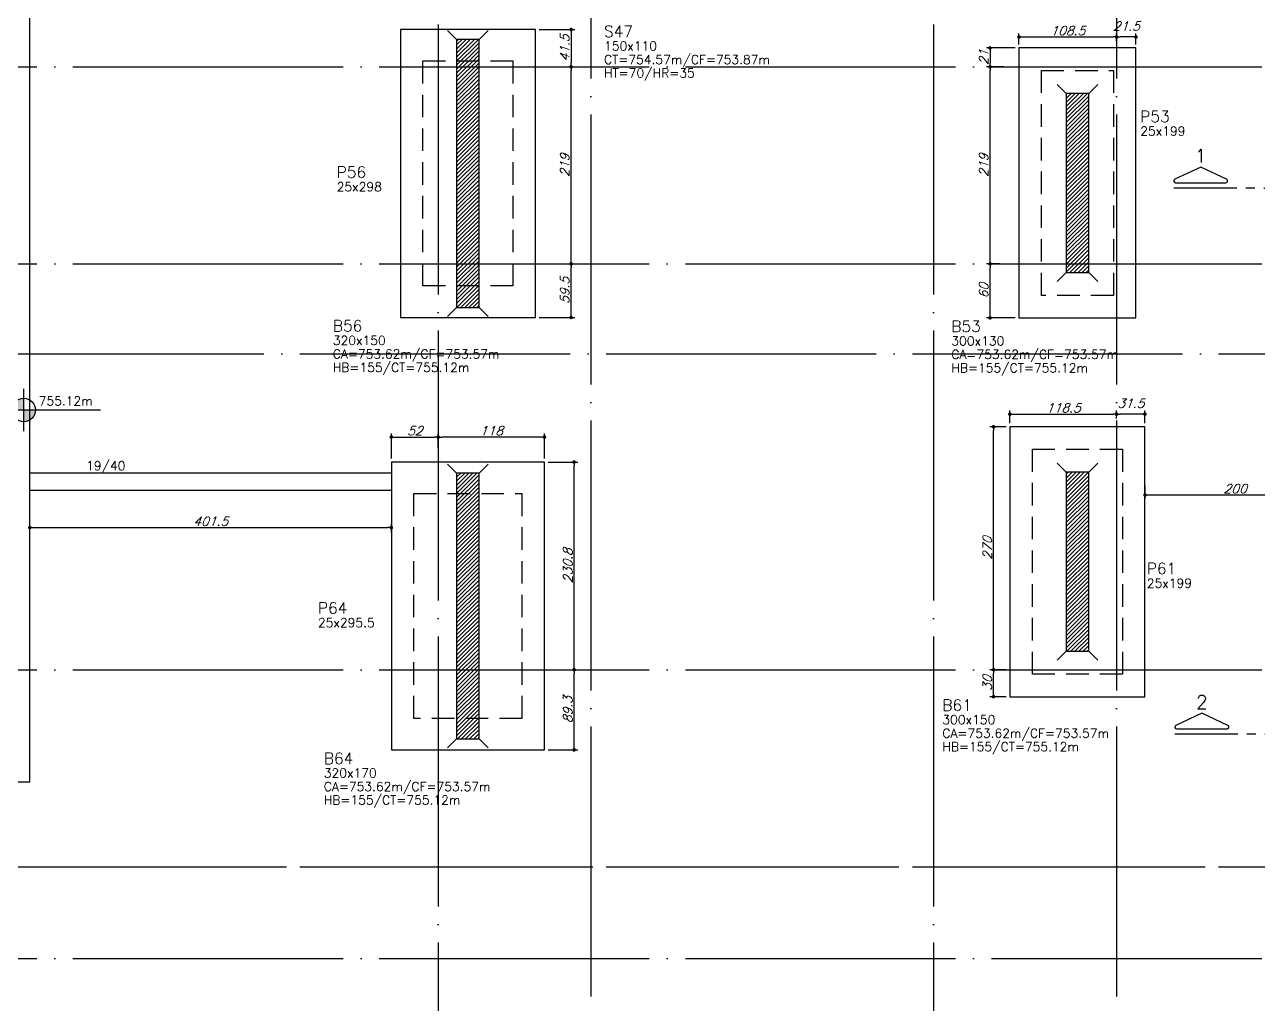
# Model space of a CAD drawing. Header units: millimetres. Extents: x -4137 to 5508, y -2380 to 3650.
# Drawn here: x -1719 to -349, y -168 to 921 of the extents above; entities that cross this region are included whole.
import ezdxf
from ezdxf.enums import TextEntityAlignment as Align

# ---------------------------------------------------------------- set-up
doc = ezdxf.new("R2010")
doc.units = ezdxf.units.MM
doc.header["$LTSCALE"] = 50
doc.linetypes.add('DASHED', pattern=[0.75, 0.5, -0.25])
doc.linetypes.add('EIXO', pattern=[6.8, 6, -0.4, 0, -0.4])
for name, color, linetype in [('F-BLOCOS', 3, 'Continuous'), ('F-BLOCOS-DIM', 2, 'Continuous'), ('F-BLOCOS-NOME', 3, 'Continuous'), ('F-CORTE-INDICAÇÃO', 4, 'Continuous'), ('F-COTAS', 106, 'Continuous'), ('F-EIXO', 12, 'EIXO'), ('F-ESTACAS-BARRETE', 2, 'Continuous'), ('F-NÍVEL-PLANTA', 2, 'Continuous'), ('F-PILARES-DIM', 172, 'Continuous'), ('F-PILARES-HACH', 174, 'Continuous'), ('F-PILARES-N', 170, 'Continuous'), ('F-PILARES-NASCE', 4, 'Continuous'), ('F-PILARES-NOME', 170, 'Continuous'), ('F-SAPATAS-DIM', 2, 'Continuous'), ('F-TEXTO', 6, 'Continuous'), ('F-VIGAS', 3, 'Continuous'), ('F-VIGAS-DIM', 2, 'Continuous')]:
    doc.layers.add(name, color=color, linetype=linetype)
doc.styles.add('CP-TEXT-INCL', font='simplex.shx', dxfattribs={"oblique": 20})
doc.styles.add('MCP', font='simplex.shx')
doc.styles.add('ROMANS', font='simplex.shx')
doc.dimstyles.new('CP-COTAS-50', dxfattribs={"dimscale": 0.8, "dimtxt": 12.5, "dimasz": 5, "dimexe": 5, "dimexo": 5, "dimgap": 2.5, "dimtad": 1, "dimdec": 1, "dimdsep": 46, "dimtxsty": 'CP-TEXT-INCL', "dimblk1": 'DOT', "dimblk2": 'DOT', "dimsah": 1, "dimcen": 9, "dimclrd": 256, "dimclre": 256, "dimclrt": 256, "dimadec": 0, "dimazin": 0, "dimtfac": 1, "dimtdec": 1, "dimtmove": 2, "dimatfit": 3, "dimldrblk": 'DOT', "dimfxl": 0, "dimtolj": 1, "dimarcsym": 0})

# ---------------------------------------------------------------- blocks, each defined once
blk = doc.blocks.new('*U4')
at = {"layer": 'F-EIXO'}
blk.add_line((0, 0), (7197, 0), dxfattribs=at)
at = {"layer": 'F-TEXTO', "style": 'ROMANS'}
blk.add_attdef('EIXO', text='', height=17.5, dxfattribs=at).set_placement((-28.2072, 0), align=Align.MIDDLE_CENTER)
blk = doc.blocks.new('*U5')
at = {"layer": 'F-EIXO'}
blk.add_line((0, 0), (7285, 0), dxfattribs=at)
at = {"layer": 'F-TEXTO', "style": 'ROMANS'}
blk.add_attdef('EIXO', text='', height=17.5, dxfattribs=at).set_placement((-28.2072, 0), align=Align.MIDDLE_CENTER)
blk = doc.blocks.new('*U27')
at = {"layer": 'F-EIXO'}
blk.add_line((0, 0), (0, -3127.9), dxfattribs=at)
at = {"layer": 'F-TEXTO', "style": 'ROMANS'}
blk.add_attdef('EIXO', text='', height=17.5, rotation=360, dxfattribs=at).set_placement((0, 28.2), align=Align.MIDDLE_CENTER)
blk = doc.blocks.new('*U30')
at = {"layer": 'F-EIXO'}
blk.add_line((0, 0), (0, -3027.9), dxfattribs=at)
at = {"layer": 'F-TEXTO', "style": 'ROMANS'}
blk.add_attdef('EIXO', text='', height=17.5, rotation=360, dxfattribs=at).set_placement((0, 28.2), align=Align.MIDDLE_CENTER)
blk = doc.blocks.new('*U33')
at = {"layer": 'F-EIXO'}
blk.add_line((0, 0), (0, -3127.9), dxfattribs=at)
at = {"layer": 'F-TEXTO', "style": 'ROMANS'}
blk.add_attdef('EIXO', text='', height=17.5, rotation=360, dxfattribs=at).set_placement((0, 28.2), align=Align.MIDDLE_CENTER)
blk = doc.blocks.new('A$C10EB3C7A')
at = {"layer": 'F-EIXO'}
blk.add_line((-3768.5, -15), (3491.1, -15), dxfattribs=at)
at = {"layer": 'F-EIXO', "linetype": 'Continuous'}
for name, p in [('*U33', (-1259.5, 1941.4)), ('*U27', (-709.5, 1941.4)), ('*U30', (-1090, 1841.4)), ('*U30', (-506, 1841.4)), ('*U4', (-3705.8, 874)), ('*U4', (-3705.8, 655)), ('*U5', (-3793.7, 555)), ('*U4', (-3705.8, 204)), ('*U5', (-3793.7, -15)), ('*U4', (-3705.8, -117))]:
    blk.add_blockref(name, p, dxfattribs=at)
blk = doc.blocks.new('*U10')
at = {"layer": 'F-CORTE-INDICAÇÃO'}
for p, q in [((-100, 0), (-170, 0)), ((-80, 0), (-90, 0)), ((-70, 0), (0, 0))]:
    blk.add_line(p, q, dxfattribs=at)
blk.add_lwpolyline([(-112, 6, 0.802585), (-111.2, 9.8), (-140, 23.3), (-168.8, 9.8, 0.802585), (-168, 6)], format="xyb", close=True, dxfattribs=at)
at = {"layer": 'F-CORTE-INDICAÇÃO', "style": 'ROMANS'}
blk.add_attdef('CORTE', text='', height=15, dxfattribs=at).set_placement((-140, 35.8), align=Align.MIDDLE_CENTER)
at = {"layer": 'F-CORTE-INDICAÇÃO', "color": 2, "style": 'ROMANS'}
blk.add_attdef('FOLHA', text='', height=12, dxfattribs=at).set_placement((-140, -10), align=Align.MIDDLE_CENTER)
blk = doc.blocks.new('_DOT')
at = {"color": 0, "linetype": 'ByBlock'}
blk.add_line((-0.5, 0), (-1, 0), dxfattribs=at)
at = {"color": 0, "linetype": 'ByBlock', "const_width": 0.5}
blk.add_lwpolyline([(-0.25, 0, 1), (0.25, 0, 1)], format="xyb", close=True, dxfattribs=at)
blk = doc.blocks.new('*D211')
at = {"layer": 'DEFPOINTS', "color": 0, "transparency": 16777216}
for p in [(-474.5, 412.3), (-274.5, 408.6), (-274.5, 398.2)]:
    blk.add_point(p, dxfattribs=at)
at = {"layer": 'F-COTAS', "lineweight": -2, "transparency": 16777216}
for p, q in [((-474.5, 408.3), (-474.5, 394.2)), ((-470.5, 398.2), (-278.5, 398.2)), ((-274.5, 404.6), (-274.5, 394.2))]:
    blk.add_line(p, q, dxfattribs=at)
at = {"layer": 'F-COTAS', "lineweight": -2, "transparency": 16777216, "xscale": 4, "yscale": 4, "zscale": 4, "rotation": 180}
blk.add_blockref('_DOT', (-474.5, 398.2), dxfattribs=at)
at = {"layer": 'F-COTAS', "lineweight": -2, "transparency": 16777216, "xscale": 4, "yscale": 4, "zscale": 4}
blk.add_blockref('_DOT', (-274.5, 398.2), dxfattribs=at)
at = {"layer": 'F-COTAS', "transparency": 16777216, "insert": (-374.5, 405.2), "char_height": 10, "attachment_point": 5, "style": 'CP-TEXT-INCL'}
blk.add_mtext('\\A1;200', dxfattribs=at)
blk = doc.blocks.new('*D306')
at = {"layer": 'DEFPOINTS', "color": 0, "transparency": 16777216}
for p in [(-1113.9, 204), (-1108.5, 204), (-1141.5, 114.8)]:
    blk.add_point(p, dxfattribs=at)
at = {"layer": 'F-COTAS', "lineweight": -2, "transparency": 16777216}
for p, q in [((-1109.9, 204), (-1104.5, 204)), ((-1108.5, 118.8), (-1108.5, 200)), ((-1137.5, 114.8), (-1104.5, 114.8))]:
    blk.add_line(p, q, dxfattribs=at)
at = {"layer": 'F-COTAS', "lineweight": -2, "transparency": 16777216, "xscale": 4, "yscale": 4, "zscale": 4}
for p, rotation in [((-1108.5, 204), 90), ((-1108.5, 114.8), 270)]:
    blk.add_blockref('_DOT', p, dxfattribs=dict(at, rotation=rotation))
at = {"layer": 'F-COTAS', "transparency": 16777216, "insert": (-1115.5, 159.4), "char_height": 10, "attachment_point": 5, "rotation": 90, "style": 'CP-TEXT-INCL'}
blk.add_mtext('\\A1;89.3', dxfattribs=at)
blk = doc.blocks.new('*D307')
at = {"layer": 'DEFPOINTS', "color": 0, "transparency": 16777216}
for p in [(-1141.5, 434.8), (-1108.5, 434.8), (-1129.4, 204)]:
    blk.add_point(p, dxfattribs=at)
at = {"layer": 'F-COTAS', "lineweight": -2, "transparency": 16777216}
for p, q in [((-1137.5, 434.8), (-1104.5, 434.8)), ((-1108.5, 208), (-1108.5, 430.8)), ((-1125.4, 204), (-1104.5, 204))]:
    blk.add_line(p, q, dxfattribs=at)
at = {"layer": 'F-COTAS', "lineweight": -2, "transparency": 16777216, "xscale": 4, "yscale": 4, "zscale": 4}
for p, rotation in [((-1108.5, 434.8), 90), ((-1108.5, 204), 270)]:
    blk.add_blockref('_DOT', p, dxfattribs=dict(at, rotation=rotation))
at = {"layer": 'F-COTAS', "transparency": 16777216, "insert": (-1115.5, 319.4), "char_height": 10, "attachment_point": 5, "rotation": 90, "style": 'CP-TEXT-INCL'}
blk.add_mtext('\\A1;230.8', dxfattribs=at)
blk = doc.blocks.new('*D308')
at = {"layer": 'DEFPOINTS', "color": 0, "transparency": 16777216}
for p in [(-1259.5, 462.5), (-1259.5, 459.8), (-1311.5, 434.8)]:
    blk.add_point(p, dxfattribs=at)
at = {"layer": 'F-COTAS', "lineweight": -2, "transparency": 16777216}
for p, q in [((-1311.5, 438.8), (-1311.5, 466.5)), ((-1259.5, 463.8), (-1259.5, 466.5)), ((-1307.5, 462.5), (-1263.5, 462.5))]:
    blk.add_line(p, q, dxfattribs=at)
at = {"layer": 'F-COTAS', "lineweight": -2, "transparency": 16777216, "xscale": 4, "yscale": 4, "zscale": 4, "rotation": 180}
blk.add_blockref('_DOT', (-1311.5, 462.5), dxfattribs=at)
at = {"layer": 'F-COTAS', "lineweight": -2, "transparency": 16777216, "xscale": 4, "yscale": 4, "zscale": 4}
blk.add_blockref('_DOT', (-1259.5, 462.5), dxfattribs=at)
at = {"layer": 'F-COTAS', "transparency": 16777216, "insert": (-1285.5, 469.5), "char_height": 10, "attachment_point": 5, "style": 'CP-TEXT-INCL'}
blk.add_mtext('\\A1;52', dxfattribs=at)
blk = doc.blocks.new('*D309')
at = {"layer": 'DEFPOINTS', "color": 0, "transparency": 16777216}
for p in [(-1259.5, 462.5), (-1259.5, 446.4), (-1141.5, 434.8)]:
    blk.add_point(p, dxfattribs=at)
at = {"layer": 'F-COTAS', "lineweight": -2, "transparency": 16777216}
for p, q in [((-1259.5, 450.4), (-1259.5, 466.5)), ((-1141.5, 438.8), (-1141.5, 466.5)), ((-1145.5, 462.5), (-1255.5, 462.5))]:
    blk.add_line(p, q, dxfattribs=at)
at = {"layer": 'F-COTAS', "lineweight": -2, "transparency": 16777216, "xscale": 4, "yscale": 4, "zscale": 4, "rotation": 180}
blk.add_blockref('_DOT', (-1259.5, 462.5), dxfattribs=at)
at = {"layer": 'F-COTAS', "lineweight": -2, "transparency": 16777216, "xscale": 4, "yscale": 4, "zscale": 4}
blk.add_blockref('_DOT', (-1141.5, 462.5), dxfattribs=at)
at = {"layer": 'F-COTAS', "transparency": 16777216, "insert": (-1200.5, 469.5), "char_height": 10, "attachment_point": 5, "style": 'CP-TEXT-INCL'}
blk.add_mtext('\\A1;118', dxfattribs=at)
blk = doc.blocks.new('*D310')
at = {"layer": 'DEFPOINTS', "color": 0, "transparency": 16777216}
for p in [(-642.7, 204), (-641.3, 204), (-624.5, 174)]:
    blk.add_point(p, dxfattribs=at)
at = {"layer": 'F-COTAS', "lineweight": -2, "transparency": 16777216}
for p, q in [((-645.3, 204), (-646.7, 204)), ((-642.7, 178), (-642.7, 200)), ((-628.5, 174), (-646.7, 174))]:
    blk.add_line(p, q, dxfattribs=at)
at = {"layer": 'F-COTAS', "lineweight": -2, "transparency": 16777216, "xscale": 4, "yscale": 4, "zscale": 4}
for p, rotation in [((-642.7, 204), 90), ((-642.7, 174), 270)]:
    blk.add_blockref('_DOT', p, dxfattribs=dict(at, rotation=rotation))
at = {"layer": 'F-COTAS', "transparency": 16777216, "insert": (-649.7, 189), "char_height": 10, "attachment_point": 5, "rotation": 90, "style": 'CP-TEXT-INCL'}
blk.add_mtext('\\A1;30', dxfattribs=at)
blk = doc.blocks.new('*D311')
at = {"layer": 'DEFPOINTS', "color": 0, "transparency": 16777216}
for p in [(-642.7, 474), (-624.5, 474), (-624.5, 204)]:
    blk.add_point(p, dxfattribs=at)
at = {"layer": 'F-COTAS', "lineweight": -2, "transparency": 16777216}
for p, q in [((-628.5, 474), (-646.7, 474)), ((-642.7, 208), (-642.7, 470)), ((-628.5, 204), (-646.7, 204))]:
    blk.add_line(p, q, dxfattribs=at)
at = {"layer": 'F-COTAS', "lineweight": -2, "transparency": 16777216, "xscale": 4, "yscale": 4, "zscale": 4}
for p, rotation in [((-642.7, 474), 90), ((-642.7, 204), 270)]:
    blk.add_blockref('_DOT', p, dxfattribs=dict(at, rotation=rotation))
at = {"layer": 'F-COTAS', "transparency": 16777216, "insert": (-649.7, 339), "char_height": 10, "attachment_point": 5, "rotation": 90, "style": 'CP-TEXT-INCL'}
blk.add_mtext('\\A1;270', dxfattribs=at)
blk = doc.blocks.new('*D312')
at = {"layer": 'DEFPOINTS', "color": 0, "transparency": 16777216}
for p in [(-506, 488), (-506, 483.3), (-624.5, 474)]:
    blk.add_point(p, dxfattribs=at)
at = {"layer": 'F-COTAS', "lineweight": -2, "transparency": 16777216}
for p, q in [((-624.5, 478), (-624.5, 492)), ((-620.5, 488), (-510, 488)), ((-506, 487.3), (-506, 492))]:
    blk.add_line(p, q, dxfattribs=at)
at = {"layer": 'F-COTAS', "lineweight": -2, "transparency": 16777216, "xscale": 4, "yscale": 4, "zscale": 4, "rotation": 180}
blk.add_blockref('_DOT', (-624.5, 488), dxfattribs=at)
at = {"layer": 'F-COTAS', "lineweight": -2, "transparency": 16777216, "xscale": 4, "yscale": 4, "zscale": 4}
blk.add_blockref('_DOT', (-506, 488), dxfattribs=at)
at = {"layer": 'F-COTAS', "transparency": 16777216, "insert": (-565.3, 495), "char_height": 10, "attachment_point": 5, "style": 'CP-TEXT-INCL'}
blk.add_mtext('\\A1;118.5', dxfattribs=at)
blk = doc.blocks.new('*D313')
at = {"layer": 'DEFPOINTS', "color": 0, "transparency": 16777216}
for p in [(-506, 488), (-506, 479.1), (-474.5, 474)]:
    blk.add_point(p, dxfattribs=at)
at = {"layer": 'F-COTAS', "lineweight": -2, "transparency": 16777216}
for p, q in [((-506, 483.1), (-506, 492)), ((-478.5, 488), (-502, 488)), ((-474.5, 478), (-474.5, 492))]:
    blk.add_line(p, q, dxfattribs=at)
at = {"layer": 'F-COTAS', "lineweight": -2, "transparency": 16777216, "xscale": 4, "yscale": 4, "zscale": 4, "rotation": 180}
blk.add_blockref('_DOT', (-506, 488), dxfattribs=at)
at = {"layer": 'F-COTAS', "lineweight": -2, "transparency": 16777216, "xscale": 4, "yscale": 4, "zscale": 4}
blk.add_blockref('_DOT', (-474.5, 488), dxfattribs=at)
at = {"layer": 'F-COTAS', "transparency": 16777216, "insert": (-490.3, 500), "char_height": 10, "attachment_point": 5, "style": 'CP-TEXT-INCL'}
blk.add_mtext('\\A1;31.5', dxfattribs=at)
blk = doc.blocks.new('*D314')
at = {"layer": 'DEFPOINTS', "color": 0, "transparency": 16777216}
for p in [(-646.6, 655), (-632.5, 655), (-614.5, 595)]:
    blk.add_point(p, dxfattribs=at)
at = {"layer": 'F-COTAS', "lineweight": -2, "transparency": 16777216}
for p, q in [((-636.5, 655), (-650.6, 655)), ((-646.6, 599), (-646.6, 651)), ((-618.5, 595), (-650.6, 595))]:
    blk.add_line(p, q, dxfattribs=at)
at = {"layer": 'F-COTAS', "lineweight": -2, "transparency": 16777216, "xscale": 4, "yscale": 4, "zscale": 4}
for p, rotation in [((-646.6, 655), 90), ((-646.6, 595), 270)]:
    blk.add_blockref('_DOT', p, dxfattribs=dict(at, rotation=rotation))
at = {"layer": 'F-COTAS', "transparency": 16777216, "insert": (-653.6, 625), "char_height": 10, "attachment_point": 5, "rotation": 90, "style": 'CP-TEXT-INCL'}
blk.add_mtext('\\A1;60', dxfattribs=at)
blk = doc.blocks.new('*D315')
at = {"layer": 'DEFPOINTS', "color": 0, "transparency": 16777216}
for p in [(-646.6, 874), (-632.1, 874), (-632.1, 655)]:
    blk.add_point(p, dxfattribs=at)
at = {"layer": 'F-COTAS', "lineweight": -2, "transparency": 16777216}
for p, q in [((-636.1, 874), (-650.6, 874)), ((-646.6, 659), (-646.6, 870)), ((-636.1, 655), (-650.6, 655))]:
    blk.add_line(p, q, dxfattribs=at)
at = {"layer": 'F-COTAS', "lineweight": -2, "transparency": 16777216, "xscale": 4, "yscale": 4, "zscale": 4}
for p, rotation in [((-646.6, 874), 90), ((-646.6, 655), 270)]:
    blk.add_blockref('_DOT', p, dxfattribs=dict(at, rotation=rotation))
at = {"layer": 'F-COTAS', "transparency": 16777216, "insert": (-653.6, 764.5), "char_height": 10, "attachment_point": 5, "rotation": 90, "style": 'CP-TEXT-INCL'}
blk.add_mtext('\\A1;219', dxfattribs=at)
blk = doc.blocks.new('*D316')
at = {"layer": 'DEFPOINTS', "color": 0, "transparency": 16777216}
for p in [(-614.5, 895), (-646.6, 874), (-627.2, 874)]:
    blk.add_point(p, dxfattribs=at)
at = {"layer": 'F-COTAS', "lineweight": -2, "transparency": 16777216}
for p, q in [((-618.5, 895), (-650.6, 895)), ((-646.6, 891), (-646.6, 878)), ((-631.2, 874), (-650.6, 874))]:
    blk.add_line(p, q, dxfattribs=at)
at = {"layer": 'F-COTAS', "lineweight": -2, "transparency": 16777216, "xscale": 4, "yscale": 4, "zscale": 4}
for p, rotation in [((-646.6, 895), 90), ((-646.6, 874), 270)]:
    blk.add_blockref('_DOT', p, dxfattribs=dict(at, rotation=rotation))
at = {"layer": 'F-COTAS', "transparency": 16777216, "insert": (-653.6, 884.5), "char_height": 10, "attachment_point": 5, "rotation": 90, "style": 'CP-TEXT-INCL'}
blk.add_mtext('\\A1;21', dxfattribs=at)
blk = doc.blocks.new('*D317')
at = {"layer": 'DEFPOINTS', "color": 0, "transparency": 16777216}
for p in [(-506, 907.2), (-614.5, 895), (-506, 903.1)]:
    blk.add_point(p, dxfattribs=at)
at = {"layer": 'F-COTAS', "lineweight": -2, "transparency": 16777216}
for p, q in [((-614.5, 899), (-614.5, 911.2)), ((-610.5, 907.2), (-510, 907.2)), ((-506, 907.1), (-506, 911.2))]:
    blk.add_line(p, q, dxfattribs=at)
at = {"layer": 'F-COTAS', "lineweight": -2, "transparency": 16777216, "xscale": 4, "yscale": 4, "zscale": 4, "rotation": 180}
blk.add_blockref('_DOT', (-614.5, 907.2), dxfattribs=at)
at = {"layer": 'F-COTAS', "lineweight": -2, "transparency": 16777216, "xscale": 4, "yscale": 4, "zscale": 4}
blk.add_blockref('_DOT', (-506, 907.2), dxfattribs=at)
at = {"layer": 'F-COTAS', "transparency": 16777216, "insert": (-560.3, 914.2), "char_height": 10, "attachment_point": 5, "style": 'CP-TEXT-INCL'}
blk.add_mtext('\\A1;108.5', dxfattribs=at)
blk = doc.blocks.new('*D318')
at = {"layer": 'DEFPOINTS', "color": 0, "transparency": 16777216}
for p in [(-506, 907.2), (-506, 898.3), (-484.5, 895)]:
    blk.add_point(p, dxfattribs=at)
at = {"layer": 'F-COTAS', "lineweight": -2, "transparency": 16777216}
for p, q in [((-506, 902.3), (-506, 911.2)), ((-488.5, 907.2), (-502, 907.2)), ((-484.5, 899), (-484.5, 911.2))]:
    blk.add_line(p, q, dxfattribs=at)
at = {"layer": 'F-COTAS', "lineweight": -2, "transparency": 16777216, "xscale": 4, "yscale": 4, "zscale": 4, "rotation": 180}
blk.add_blockref('_DOT', (-506, 907.2), dxfattribs=at)
at = {"layer": 'F-COTAS', "lineweight": -2, "transparency": 16777216, "xscale": 4, "yscale": 4, "zscale": 4}
blk.add_blockref('_DOT', (-484.5, 907.2), dxfattribs=at)
at = {"layer": 'F-COTAS', "transparency": 16777216, "insert": (-495.3, 919.2), "char_height": 10, "attachment_point": 5, "style": 'CP-TEXT-INCL'}
blk.add_mtext('\\A1;21.5', dxfattribs=at)
blk = doc.blocks.new('*D319')
at = {"layer": 'DEFPOINTS', "color": 0, "transparency": 16777216}
for p in [(-1137.1, 655), (-1111.9, 655), (-1151.5, 595.5)]:
    blk.add_point(p, dxfattribs=at)
at = {"layer": 'F-COTAS', "lineweight": -2, "transparency": 16777216}
for p, q in [((-1133.1, 655), (-1107.9, 655)), ((-1111.9, 599.5), (-1111.9, 651)), ((-1147.5, 595.5), (-1107.9, 595.5))]:
    blk.add_line(p, q, dxfattribs=at)
at = {"layer": 'F-COTAS', "lineweight": -2, "transparency": 16777216, "xscale": 4, "yscale": 4, "zscale": 4}
for p, rotation in [((-1111.9, 655), 90), ((-1111.9, 595.5), 270)]:
    blk.add_blockref('_DOT', p, dxfattribs=dict(at, rotation=rotation))
at = {"layer": 'F-COTAS', "transparency": 16777216, "insert": (-1118.9, 625.3), "char_height": 10, "attachment_point": 5, "rotation": 90, "style": 'CP-TEXT-INCL'}
blk.add_mtext('\\A1;59.5', dxfattribs=at)
blk = doc.blocks.new('*D320')
at = {"layer": 'DEFPOINTS', "color": 0, "transparency": 16777216}
for p in [(-1142.7, 874), (-1111.9, 874), (-1142.7, 655)]:
    blk.add_point(p, dxfattribs=at)
at = {"layer": 'F-COTAS', "lineweight": -2, "transparency": 16777216}
for p, q in [((-1138.7, 874), (-1107.9, 874)), ((-1111.9, 659), (-1111.9, 870)), ((-1138.7, 655), (-1107.9, 655))]:
    blk.add_line(p, q, dxfattribs=at)
at = {"layer": 'F-COTAS', "lineweight": -2, "transparency": 16777216, "xscale": 4, "yscale": 4, "zscale": 4}
for p, rotation in [((-1111.9, 874), 90), ((-1111.9, 655), 270)]:
    blk.add_blockref('_DOT', p, dxfattribs=dict(at, rotation=rotation))
at = {"layer": 'F-COTAS', "transparency": 16777216, "insert": (-1118.9, 764.5), "char_height": 10, "attachment_point": 5, "rotation": 90, "style": 'CP-TEXT-INCL'}
blk.add_mtext('\\A1;219', dxfattribs=at)
blk = doc.blocks.new('*D321')
at = {"layer": 'DEFPOINTS', "color": 0, "transparency": 16777216}
for p in [(-1151.5, 915.5), (-1141.5, 874), (-1111.9, 874)]:
    blk.add_point(p, dxfattribs=at)
at = {"layer": 'F-COTAS', "lineweight": -2, "transparency": 16777216}
for p, q in [((-1147.5, 915.5), (-1107.9, 915.5)), ((-1111.9, 911.5), (-1111.9, 878)), ((-1137.5, 874), (-1107.9, 874))]:
    blk.add_line(p, q, dxfattribs=at)
at = {"layer": 'F-COTAS', "lineweight": -2, "transparency": 16777216, "xscale": 4, "yscale": 4, "zscale": 4}
for p, rotation in [((-1111.9, 915.5), 90), ((-1111.9, 874), 270)]:
    blk.add_blockref('_DOT', p, dxfattribs=dict(at, rotation=rotation))
at = {"layer": 'F-COTAS', "transparency": 16777216, "insert": (-1118.9, 894.8), "char_height": 10, "attachment_point": 5, "rotation": 90, "style": 'CP-TEXT-INCL'}
blk.add_mtext('\\A1;41.5', dxfattribs=at)
blk = doc.blocks.new('*D361')
at = {"layer": 'DEFPOINTS', "color": 0, "transparency": 16777216}
for p in [(-1311.5, 361.9), (-1713, 352.6), (-1311.5, 352.6)]:
    blk.add_point(p, dxfattribs=at)
at = {"layer": 'F-COTAS', "lineweight": -2, "transparency": 16777216}
for p, q in [((-1713, 356.6), (-1713, 365.9)), ((-1709, 361.9), (-1315.5, 361.9)), ((-1311.5, 356.6), (-1311.5, 365.9))]:
    blk.add_line(p, q, dxfattribs=at)
at = {"layer": 'F-COTAS', "lineweight": -2, "transparency": 16777216, "xscale": 4, "yscale": 4, "zscale": 4, "rotation": 180}
blk.add_blockref('_DOT', (-1713, 361.9), dxfattribs=at)
at = {"layer": 'F-COTAS', "lineweight": -2, "transparency": 16777216, "xscale": 4, "yscale": 4, "zscale": 4}
blk.add_blockref('_DOT', (-1311.5, 361.9), dxfattribs=at)
at = {"layer": 'F-COTAS', "transparency": 16777216, "insert": (-1512.2, 368.9), "char_height": 10, "attachment_point": 5, "style": 'CP-TEXT-INCL'}
blk.add_mtext('\\A1;401.5', dxfattribs=at)
blk = doc.blocks.new('Nível - Planta')
at = {"layer": 'F-NÍVEL-PLANTA'}
h = blk.add_hatch(color=71, dxfattribs=at)
h.paths.add_polyline_path([(0, 0), (0, 0.26, 0.414214), (-0.26, 0)])
h.paths.add_polyline_path([(0.26, 0), (0, 0), (0, -0.26, 0.414214)])
for p, q in [((0, -0.469), (0, 0.469)), ((-0.469, 0), (1.704, 0))]:
    blk.add_line(p, q, dxfattribs=at)
blk.add_circle((0, 0), 0.26, dxfattribs=at)
at = {"layer": 'F-TEXTO', "color": 3, "style": 'MCP'}
blk.add_attdef('NÍVEL', (0.333, 0.102), '', height=0.2, dxfattribs=at)

msp = doc.modelspace()

# ---------------------------------------------------------------- hatches: boundary and pattern name
at = {"layer": 'F-PILARES-HACH', "linetype": 'Continuous'}
h = msp.add_hatch(dxfattribs=at)
h.set_pattern_fill('ANSI31', color=256, style=0)
h.paths.add_polyline_path([(-1239, 606.5), (-1214, 606.5), (-1214, 904.5), (-1239, 904.5)], flags=16)
h = msp.add_hatch(dxfattribs=at)
h.set_pattern_fill('ANSI31', color=256, style=0)
h.paths.add_polyline_path([(-562, 645.5), (-537, 645.5), (-537, 844.5), (-562, 844.5)], flags=16)
h = msp.add_hatch(dxfattribs=at)
h.set_pattern_fill('ANSI31', color=256, style=0)
h.paths.add_polyline_path([(-1239, 127), (-1214, 127), (-1214, 422.5), (-1239, 422.5)], flags=16)
h = msp.add_hatch(dxfattribs=at)
h.set_pattern_fill('ANSI31', color=256, style=0)
h.paths.add_polyline_path([(-562, 224.5), (-537, 224.5), (-537, 423.5), (-562, 423.5)], flags=16)

# ---------------------------------------------------------------- linework, layer by layer
at = {"layer": 'F-BLOCOS', "linetype": 'Continuous'}
for points in [[(-1151.5, 595.5), (-1151.5, 915.5), (-1301.5, 915.5), (-1301.5, 595.5), (-1151.5, 595.5)], [(-484.5, 595), (-484.5, 895), (-614.5, 895), (-614.5, 595), (-484.5, 595)], [(-474.5, 174), (-474.5, 474), (-624.5, 474), (-624.5, 174), (-474.5, 174)], [(-1141.5, 114.75), (-1141.5, 434.75), (-1311.5, 434.75), (-1311.5, 114.75), (-1141.5, 114.75)]]:
    msp.add_lwpolyline(points, dxfattribs=at)
at = {"layer": 'F-ESTACAS-BARRETE', "linetype": 'DASHED'}
for points in [[(-1276.5, 880.5), (-1176.5, 880.5), (-1176.5, 630.5), (-1276.5, 630.5)], [(-589.5, 870), (-509.5, 870), (-509.5, 620), (-589.5, 620)], [(-599.5, 449), (-499.5, 449), (-499.5, 199), (-599.5, 199)], [(-1286.5, 399.75), (-1166.5, 399.75), (-1166.5, 149.75), (-1286.5, 149.75)]]:
    msp.add_lwpolyline(points, close=True, dxfattribs=at)
at = {"layer": 'F-PILARES-N'}
for points in [[(-1239, 606.5), (-1214, 606.5), (-1214, 904.5), (-1239, 904.5), (-1239, 606.5)], [(-562, 645.5), (-537, 645.5), (-537, 844.5), (-562, 844.5), (-562, 645.5)], [(-1239, 127), (-1214, 127), (-1214, 422.5), (-1239, 422.5), (-1239, 127)], [(-562, 224.5), (-537, 224.5), (-537, 423.5), (-562, 423.5), (-562, 224.5)]]:
    msp.add_lwpolyline(points, dxfattribs=at)
at = {"layer": 'F-PILARES-NASCE'}
for p, q in [((-1239, 904.5), (-1249, 914.5)), ((-1214, 904.5), (-1204, 914.5)), ((-562, 844.5), (-572, 854.5)), ((-537, 844.5), (-527, 854.5)), ((-562, 645.5), (-572, 635.5)), ((-537, 645.5), (-527, 635.5)), ((-1239, 606.5), (-1249, 596.5)), ((-1214, 606.5), (-1204, 596.5)), ((-1239, 422.5), (-1249, 432.5)), ((-1214, 422.5), (-1204, 432.5)), ((-562, 423.5), (-572, 433.5)), ((-537, 423.5), (-527, 433.5)), ((-562, 224.5), (-572, 214.5)), ((-537, 224.5), (-527, 214.5)), ((-1239, 127), (-1249, 117)), ((-1214, 127), (-1204, 117))]:
    msp.add_line(p, q, dxfattribs=at)
at = {"layer": 'F-VIGAS'}
for points in [[(-1713, 422.5), (-1713, 968.5)], [(-1713, 403.5), (-1713, 422.5)], [(-1311.5, 422.5), (-1713, 422.5)], [(-1713, 79.5), (-1713, 403.5)], [(-1713, 403.5), (-1311.5, 403.5)], [(-1949.5, 79.5), (-1713, 79.5)]]:
    msp.add_lwpolyline(points, dxfattribs=at)

# ---------------------------------------------------------------- block references
at = {"layer": 'F-CORTE-INDICAÇÃO', "linetype": 'Continuous'}
ref = msp.add_blockref('*U10', (-272.608, 739.246), dxfattribs=at)
ref.add_attrib('CORTE', '1', dxfattribs={"height": 15, "style": 'ROMANS'}).set_placement((-412.608, 775.01), align=Align.MIDDLE_CENTER)
ref = msp.add_blockref('*U10', (-271.29, 132.3), dxfattribs=at)
ref.add_attrib('CORTE', '2', dxfattribs={"height": 15, "style": 'ROMANS'}).set_placement((-411.29, 168.063), align=Align.MIDDLE_CENTER)
at = {"layer": 'F-EIXO'}
msp.add_blockref('A$C10EB3C7A', (0, 0), dxfattribs=at)
at = {"layer": 'F-NÍVEL-PLANTA', "linetype": 'Continuous', "xscale": 50, "yscale": 50, "zscale": 50}
msp.add_blockref('Nível - Planta', (-1719.773, 492.627), dxfattribs=at).add_auto_attribs({'NÍVEL': '755.12m'})

# ---------------------------------------------------------------- texts
at = {"layer": 'F-BLOCOS-DIM', "linetype": 'Continuous', "style": 'MCP'}
for s, p in [('320x150', (-1376.5, 564.875)), ('CA=753.62m/CF=753.57m', (-1376.5, 549.875)), ('300x130', (-689.5, 564.375)), ('CA=753.62m/CF=753.57m', (-689.5, 549.375)), ('HB=155/CT=755.12m', (-1376.5, 534.875)), ('HB=155/CT=755.12m', (-689.5, 534.375)), ('300x150', (-699.5, 143.375)), ('CA=753.62m/CF=753.57m', (-699.5, 128.375)), ('HB=155/CT=755.12m', (-699.5, 113.375)), ('320x170', (-1386.5, 84.125)), ('CA=753.62m/CF=753.57m', (-1386.5, 69.125)), ('HB=155/CT=755.12m', (-1386.5, 54.125))]:
    msp.add_text(s, height=10, dxfattribs=at).set_placement(p)
at = {"layer": 'F-BLOCOS-NOME', "linetype": 'Continuous', "style": 'MCP'}
for s, p in [('S47', (-1075.248, 907.135)), ('B56', (-1376.5, 579.875)), ('B53', (-689.5, 579.375)), ('B61', (-699.5, 158.375)), ('B64', (-1386.5, 99.125))]:
    msp.add_text(s, height=12.5, dxfattribs=at).set_placement(p)
at = {"layer": 'F-PILARES-DIM', "linetype": 'Continuous', "style": 'MCP'}
for s, p in [('25x199', (-479.743, 797.601)), ('25x298', (-1372.166, 735.668)), ('25x199', (-472.476, 295.128)), ('25x295.5', (-1393.045, 251.258))]:
    msp.add_text(s, height=10, dxfattribs=at).set_placement(p)
at = {"layer": 'F-PILARES-NOME', "linetype": 'Continuous', "style": 'MCP'}
for s, p in [('P53', (-479.743, 812.601)), ('P56', (-1372.166, 750.668)), ('P61', (-472.476, 310.128)), ('P64', (-1393.045, 266.258))]:
    msp.add_text(s, height=12.5, dxfattribs=at).set_placement(p)
at = {"layer": 'F-SAPATAS-DIM', "linetype": 'Continuous', "style": 'MCP'}
for s, p in [('150x110', (-1075.248, 892.135)), ('CT=754.57m/CF=753.87m', (-1075.248, 877.135)), ('HT=70/HR=35', (-1075.248, 862.135))]:
    msp.add_text(s, height=10, dxfattribs=at).set_placement(p)
at = {"layer": 'F-VIGAS-DIM', "linetype": 'Continuous', "style": 'MCP'}
msp.add_text('19/40', height=10, dxfattribs=at).set_placement((-1650.5, 425.625))

# ---------------------------------------------------------------- dimensions: what is measured, and where the dimension line sits
at = {"layer": 'F-COTAS'}
for base, p1, p2, picture, middle in [((-506, 907.19), (-614.5, 895), (-506, 903.13), '*D317', (-560.25, 914.19)), ((-506, 907.19), (-484.5, 895), (-506, 898.259), '*D318', (-495.25, 919.19)), ((-506, 487.952), (-624.5, 474), (-506, 483.29), '*D312', (-565.25, 494.952)), ((-506, 487.952), (-474.5, 474), (-506, 479.052), '*D313', (-490.25, 499.952)), ((-1259.5, 462.524), (-1311.5, 434.75), (-1259.5, 459.834), '*D308', (-1285.5, 469.524)), ((-1259.5, 462.524), (-1141.5, 434.75), (-1259.5, 446.385), '*D309', (-1200.5, 469.524)), ((-274.5, 398.247), (-474.5, 412.34), (-274.5, 408.644), '*D211', (-374.5, 405.247)), ((-1311.5, 361.897), (-1713, 352.612), (-1311.5, 352.612), '*D361', (-1512.25, 368.897))]:
    dim = msp.add_linear_dim(base=base, p1=p1, p2=p2, dimstyle='CP-COTAS-50', dxfattribs=at)
    dim.commit()
    dim.dimension.update_dxf_attribs({"geometry": picture, "text_midpoint": middle})
for base, p1, p2, picture, middle in [((-1111.894, 874), (-1151.5, 915.5), (-1141.544, 874), '*D321', (-1118.894, 894.75)), ((-646.605, 874), (-614.5, 895), (-627.25, 874), '*D316', (-653.605, 884.5)), ((-1111.894, 874), (-1142.687, 655), (-1142.687, 874), '*D320', (-1118.894, 764.5)), ((-646.605, 874), (-632.07, 655), (-632.07, 874), '*D315', (-653.605, 764.5)), ((-1111.894, 655), (-1151.5, 595.5), (-1137.089, 655), '*D319', (-1118.894, 625.25)), ((-646.605, 655), (-614.5, 595), (-632.498, 655), '*D314', (-653.605, 625)), ((-642.67, 474), (-624.5, 204), (-624.5, 474), '*D311', (-649.67, 339)), ((-1108.500298989, 434.75), (-1129.362614886, 204), (-1141.5, 434.75), '*D307', (-1115.500298989, 319.375)), ((-1108.500298989, 204), (-1141.5, 114.75), (-1113.884116172, 204), '*D306', (-1115.500298989, 159.375)), ((-642.67, 204), (-624.5, 174), (-641.317, 204), '*D310', (-649.67, 189))]:
    dim = msp.add_linear_dim(base=base, p1=p1, p2=p2, angle=90, dimstyle='CP-COTAS-50', dxfattribs=at)
    dim.commit()
    dim.dimension.update_dxf_attribs({"geometry": picture, "text_midpoint": middle})

doc.saveas('drawing.dxf')
